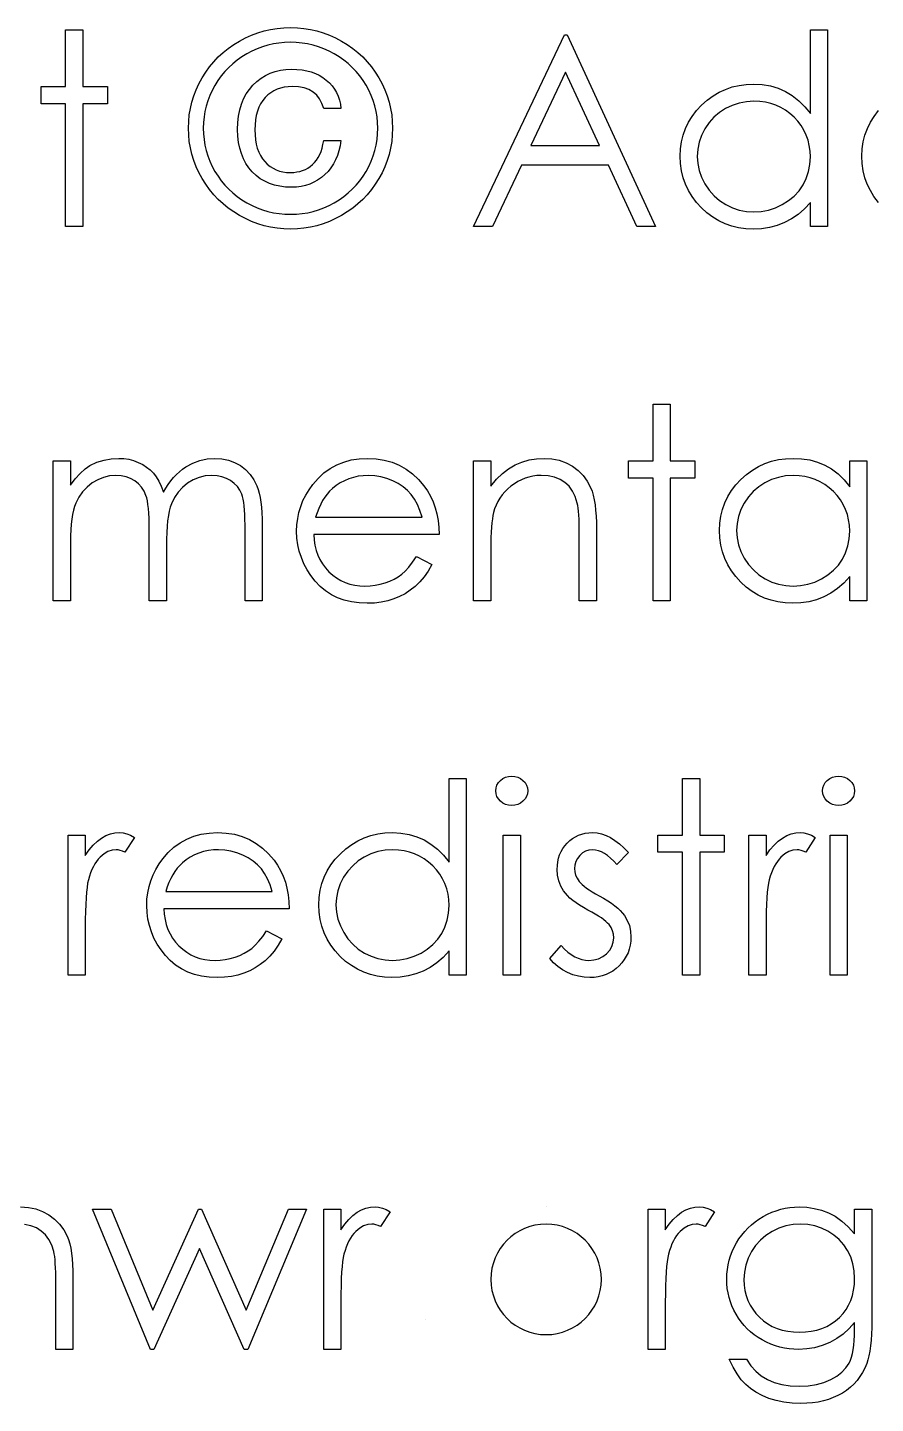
# Model space of a CAD drawing. Header units: millimetres. Extents: x 25 to 318, y 0 to 139.
# Drawn here: x 46.45 to 61.93, y 113.87 to 138.99 of the extents above; entities that cross this region are included whole.
import ezdxf

# ---------------------------------------------------------------- set-up
doc = ezdxf.new("R2010")
doc.units = ezdxf.units.MM

msp = doc.modelspace()

# ---------------------------------------------------------------- linework, layer by layer
at = {"color": 7, "linetype": 'Continuous'}
for p, q in [((55.918, 117.459), (55.918, 117.459)), ((53.718, 115.395), (53.718, 115.395))]:
    msp.add_line(p, q, dxfattribs=at)
at = {"color": 7, "linetype": 'Continuous', "flags": 128}
for points in [[(47.144, 138.946), (47.459, 138.946), (47.459, 138.946), (47.459, 137.914), (47.459, 137.914), (47.907, 137.914), (47.907, 137.914), (47.907, 137.6), (47.907, 137.6), (47.459, 137.6), (47.459, 137.6), (47.459, 135.356), (47.459, 135.356), (47.144, 135.356), (47.144, 135.356), (47.144, 137.6), (47.144, 137.6), (46.696, 137.6), (46.696, 137.6), (46.696, 137.914), (46.696, 137.914), (47.144, 137.914), (47.144, 137.914), (47.144, 138.946)], [(53.112, 137.153), (53.108, 137.03), (53.097, 136.909), (53.077, 136.791), (53.05, 136.674), (53.015, 136.561), (52.972, 136.449), (52.922, 136.339), (52.863, 136.232), (52.798, 136.128), (52.727, 136.031), (52.651, 135.938), (52.569, 135.851), (52.481, 135.77), (52.387, 135.694), (52.287, 135.623), (52.182, 135.559), (52.073, 135.501), (51.962, 135.451), (51.848, 135.408), (51.733, 135.373), (51.616, 135.346), (51.496, 135.327), (51.375, 135.316), (51.252, 135.311), (51.252, 135.311), (51.128, 135.316), (51.007, 135.327), (50.887, 135.346), (50.77, 135.373), (50.654, 135.408), (50.541, 135.451), (50.429, 135.501), (50.32, 135.559), (50.214, 135.623), (50.114, 135.694), (50.02, 135.77), (49.932, 135.851), (49.849, 135.938), (49.773, 136.031), (49.702, 136.129), (49.637, 136.233), (49.579, 136.341), (49.528, 136.45), (49.485, 136.562), (49.45, 136.676), (49.423, 136.792), (49.403, 136.91), (49.392, 137.031), (49.388, 137.153), (49.388, 137.153), (49.392, 137.275), (49.403, 137.395), (49.423, 137.513), (49.45, 137.629), (49.485, 137.743), (49.528, 137.854), (49.579, 137.964), (49.637, 138.072), (49.702, 138.175), (49.773, 138.274), (49.849, 138.366), (49.932, 138.453), (50.02, 138.534), (50.114, 138.609), (50.213, 138.68), (50.318, 138.744), (50.428, 138.802), (50.539, 138.852), (50.652, 138.895), (50.768, 138.929), (50.886, 138.956), (51.006, 138.975), (51.128, 138.987), (51.252, 138.991), (51.252, 138.991), (51.375, 138.987), (51.496, 138.975), (51.616, 138.956), (51.733, 138.929), (51.848, 138.895), (51.962, 138.852), (52.073, 138.802), (52.182, 138.744), (52.287, 138.68), (52.387, 138.609), (52.481, 138.534), (52.569, 138.453), (52.651, 138.366), (52.727, 138.274), (52.798, 138.175), (52.863, 138.072), (52.922, 137.964), (52.972, 137.854), (53.015, 137.743), (53.05, 137.629), (53.077, 137.513), (53.097, 137.395), (53.108, 137.275), (53.112, 137.153)], [(61.055, 138.946), (61.055, 135.356), (61.055, 135.356), (60.741, 135.356), (60.741, 135.356), (60.741, 135.799), (60.741, 135.799), (60.632, 135.681), (60.518, 135.58), (60.396, 135.496), (60.268, 135.428), (60.134, 135.377), (59.995, 135.341), (59.848, 135.318), (59.696, 135.311), (59.696, 135.311), (59.561, 135.318), (59.43, 135.336), (59.305, 135.366), (59.184, 135.408), (59.069, 135.463), (58.958, 135.529), (58.853, 135.608), (58.753, 135.699), (58.661, 135.799), (58.582, 135.903), (58.515, 136.013), (58.46, 136.129), (58.417, 136.249), (58.387, 136.375), (58.369, 136.506), (58.362, 136.642), (58.362, 136.642), (58.369, 136.775), (58.387, 136.904), (58.418, 137.028), (58.461, 137.147), (58.517, 137.26), (58.584, 137.369), (58.664, 137.474), (58.756, 137.572), (58.857, 137.663), (58.964, 137.741), (59.075, 137.808), (59.191, 137.862), (59.312, 137.905), (59.439, 137.935), (59.57, 137.952), (59.706, 137.959), (59.706, 137.959), (59.862, 137.95), (60.011, 137.925), (60.152, 137.882), (60.285, 137.823), (60.41, 137.748), (60.529, 137.655), (60.638, 137.545), (60.741, 137.419), (60.741, 137.419), (60.741, 138.946), (60.741, 138.946), (61.055, 138.946)], [(52.843, 137.151), (52.84, 137.256), (52.83, 137.359), (52.813, 137.46), (52.79, 137.558), (52.76, 137.656), (52.723, 137.751), (52.68, 137.845), (52.63, 137.936), (52.575, 138.025), (52.514, 138.108), (52.448, 138.187), (52.378, 138.262), (52.303, 138.331), (52.223, 138.396), (52.137, 138.455), (52.047, 138.511), (51.954, 138.56), (51.859, 138.603), (51.762, 138.639), (51.663, 138.669), (51.562, 138.692), (51.46, 138.708), (51.355, 138.718), (51.249, 138.722), (51.249, 138.722), (51.143, 138.718), (51.039, 138.708), (50.937, 138.692), (50.837, 138.669), (50.738, 138.639), (50.642, 138.603), (50.546, 138.56), (50.453, 138.511), (50.363, 138.455), (50.278, 138.396), (50.198, 138.33), (50.123, 138.261), (50.052, 138.187), (49.987, 138.107), (49.926, 138.024), (49.87, 137.935), (49.821, 137.843), (49.777, 137.75), (49.741, 137.655), (49.711, 137.557), (49.687, 137.458), (49.671, 137.358), (49.661, 137.256), (49.657, 137.151), (49.657, 137.151), (49.661, 137.047), (49.671, 136.944), (49.687, 136.843), (49.711, 136.744), (49.741, 136.646), (49.777, 136.55), (49.821, 136.456), (49.87, 136.364), (49.927, 136.276), (49.987, 136.192), (50.053, 136.113), (50.123, 136.039), (50.199, 135.97), (50.279, 135.905), (50.364, 135.845), (50.454, 135.79), (50.548, 135.741), (50.643, 135.698), (50.741, 135.663), (50.839, 135.633), (50.94, 135.61), (51.042, 135.594), (51.146, 135.584), (51.252, 135.581), (51.252, 135.581), (51.357, 135.584), (51.461, 135.594), (51.564, 135.61), (51.664, 135.633), (51.762, 135.663), (51.859, 135.698), (51.954, 135.741), (52.047, 135.79), (52.137, 135.845), (52.223, 135.905), (52.303, 135.97), (52.378, 136.039), (52.448, 136.113), (52.514, 136.192), (52.575, 136.276), (52.63, 136.364), (52.68, 136.456), (52.723, 136.55), (52.76, 136.646), (52.79, 136.744), (52.813, 136.843), (52.83, 136.944), (52.84, 137.047), (52.843, 137.151)], [(56.298, 138.856), (57.914, 135.356), (57.914, 135.356), (57.572, 135.356), (57.572, 135.356), (57.055, 136.478), (57.055, 136.478), (55.468, 136.478), (55.468, 136.478), (54.936, 135.356), (54.936, 135.356), (54.593, 135.356), (54.593, 135.356), (56.253, 138.856), (56.253, 138.856), (56.298, 138.856)], [(52.17, 137.51), (51.856, 137.51), (51.856, 137.51), (51.824, 137.605), (51.782, 137.687), (51.728, 137.756), (51.662, 137.813), (51.585, 137.857), (51.497, 137.889), (51.396, 137.908), (51.284, 137.914), (51.284, 137.914), (51.208, 137.91), (51.137, 137.901), (51.069, 137.885), (51.005, 137.863), (50.945, 137.835), (50.888, 137.8), (50.836, 137.759), (50.787, 137.711), (50.743, 137.658), (50.705, 137.598), (50.672, 137.534), (50.647, 137.463), (50.626, 137.386), (50.611, 137.303), (50.602, 137.215), (50.6, 137.121), (50.6, 137.121), (50.602, 137.029), (50.611, 136.942), (50.625, 136.862), (50.644, 136.787), (50.67, 136.716), (50.701, 136.653), (50.738, 136.594), (50.78, 136.542), (50.827, 136.496), (50.877, 136.455), (50.931, 136.421), (50.987, 136.393), (51.048, 136.371), (51.111, 136.356), (51.179, 136.346), (51.25, 136.343), (51.25, 136.343), (51.309, 136.346), (51.366, 136.353), (51.421, 136.364), (51.472, 136.38), (51.522, 136.4), (51.568, 136.425), (51.611, 136.455), (51.653, 136.489), (51.691, 136.528), (51.725, 136.571), (51.756, 136.619), (51.783, 136.672), (51.807, 136.728), (51.827, 136.79), (51.843, 136.856), (51.856, 136.927), (51.856, 136.927), (52.17, 136.927), (52.17, 136.927), (52.155, 136.831), (52.135, 136.742), (52.108, 136.656), (52.074, 136.576), (52.034, 136.5), (51.988, 136.43), (51.935, 136.365), (51.876, 136.305), (51.813, 136.251), (51.745, 136.204), (51.674, 136.165), (51.6, 136.132), (51.522, 136.106), (51.442, 136.089), (51.357, 136.078), (51.269, 136.074), (51.269, 136.074), (51.16, 136.078), (51.057, 136.092), (50.959, 136.113), (50.866, 136.144), (50.78, 136.184), (50.698, 136.231), (50.623, 136.288), (50.553, 136.354), (50.49, 136.428), (50.436, 136.507), (50.39, 136.594), (50.353, 136.688), (50.323, 136.787), (50.302, 136.894), (50.29, 137.008), (50.285, 137.128), (50.285, 137.128), (50.29, 137.254), (50.303, 137.373), (50.325, 137.486), (50.355, 137.591), (50.394, 137.688), (50.442, 137.779), (50.499, 137.862), (50.564, 137.938), (50.636, 138.006), (50.712, 138.065), (50.794, 138.114), (50.881, 138.156), (50.971, 138.187), (51.067, 138.21), (51.167, 138.224), (51.272, 138.228), (51.272, 138.228), (51.368, 138.225), (51.46, 138.216), (51.546, 138.201), (51.628, 138.179), (51.705, 138.152), (51.776, 138.118), (51.843, 138.078), (51.904, 138.032), (51.96, 137.982), (52.01, 137.927), (52.053, 137.868), (52.089, 137.805), (52.119, 137.737), (52.143, 137.666), (52.16, 137.59), (52.17, 137.51)], [(56.272, 138.174), (55.639, 136.837), (55.639, 136.837), (56.889, 136.837), (56.889, 136.837), (56.272, 138.174)], [(59.71, 137.645), (59.573, 137.636), (59.441, 137.612), (59.315, 137.57), (59.193, 137.513), (59.081, 137.441), (58.981, 137.354), (58.892, 137.256), (58.816, 137.143), (58.755, 137.022), (58.712, 136.897), (58.685, 136.77), (58.677, 136.639), (58.677, 136.639), (58.686, 136.508), (58.712, 136.381), (58.756, 136.256), (58.817, 136.134), (58.895, 136.02), (58.983, 135.92), (59.084, 135.833), (59.197, 135.759), (59.318, 135.7), (59.444, 135.659), (59.573, 135.634), (59.707, 135.625), (59.707, 135.625), (59.843, 135.634), (59.976, 135.658), (60.104, 135.7), (60.229, 135.758), (60.344, 135.83), (60.447, 135.914), (60.534, 136.01), (60.607, 136.118), (60.666, 136.235), (60.708, 136.36), (60.732, 136.491), (60.741, 136.629), (60.741, 136.629), (60.736, 136.735), (60.722, 136.837), (60.699, 136.934), (60.666, 137.027), (60.624, 137.115), (60.573, 137.199), (60.513, 137.279), (60.443, 137.354), (60.366, 137.422), (60.286, 137.481), (60.2, 137.531), (60.111, 137.572), (60.017, 137.604), (59.919, 137.626), (59.817, 137.64), (59.71, 137.645)], [(61.982, 135.799), (61.902, 135.903), (61.836, 136.013), (61.78, 136.129), (61.738, 136.249), (61.707, 136.375), (61.689, 136.506), (61.683, 136.642), (61.683, 136.642), (61.689, 136.775), (61.707, 136.904), (61.738, 137.028), (61.782, 137.147), (61.837, 137.26), (61.904, 137.369), (61.984, 137.474)], [(57.869, 132.113), (58.183, 132.113), (58.183, 132.113), (58.183, 131.081), (58.183, 131.081), (58.632, 131.081), (58.632, 131.081), (58.632, 130.766), (58.632, 130.766), (58.183, 130.766), (58.183, 130.766), (58.183, 128.523), (58.183, 128.523), (57.869, 128.523), (57.869, 128.523), (57.869, 130.766), (57.869, 130.766), (57.42, 130.766), (57.42, 130.766), (57.42, 131.081), (57.42, 131.081), (57.869, 131.081), (57.869, 131.081), (57.869, 132.113)], [(46.92, 131.081), (47.234, 131.081), (47.234, 131.081), (47.234, 130.636), (47.234, 130.636), (47.321, 130.751), (47.409, 130.849), (47.499, 130.931), (47.589, 130.996), (47.589, 130.996), (47.716, 131.053), (47.846, 131.093), (47.979, 131.117), (48.116, 131.125), (48.116, 131.125), (48.209, 131.121), (48.298, 131.107), (48.386, 131.084), (48.471, 131.052), (48.552, 131.012), (48.624, 130.966), (48.689, 130.914), (48.746, 130.856), (48.797, 130.789), (48.845, 130.708), (48.89, 130.615), (48.93, 130.508), (48.93, 130.508), (48.972, 130.581), (49.017, 130.65), (49.065, 130.715), (49.115, 130.774), (49.167, 130.83), (49.222, 130.88), (49.279, 130.926), (49.34, 130.968), (49.464, 131.036), (49.595, 131.086), (49.729, 131.116), (49.868, 131.125), (49.868, 131.125), (49.997, 131.117), (50.117, 131.093), (50.23, 131.05), (50.335, 130.992), (50.43, 130.919), (50.512, 130.833), (50.581, 130.734), (50.636, 130.621), (50.659, 130.558), (50.679, 130.487), (50.696, 130.41), (50.71, 130.324), (50.72, 130.232), (50.728, 130.131), (50.733, 130.023), (50.734, 129.908), (50.734, 129.908), (50.734, 128.523), (50.734, 128.523), (50.42, 128.523), (50.42, 128.523), (50.42, 129.91), (50.42, 129.91), (50.419, 130.008), (50.417, 130.098), (50.412, 130.18), (50.405, 130.255), (50.397, 130.321), (50.386, 130.379), (50.375, 130.429), (50.36, 130.471), (50.325, 130.544), (50.28, 130.61), (50.224, 130.668), (50.157, 130.718), (50.082, 130.759), (49.999, 130.788), (49.91, 130.806), (49.814, 130.811), (49.814, 130.811), (49.695, 130.803), (49.582, 130.776), (49.474, 130.733), (49.371, 130.671), (49.277, 130.595), (49.197, 130.508), (49.13, 130.408), (49.077, 130.297), (49.055, 130.234), (49.036, 130.161), (49.021, 130.079), (49.007, 129.986), (48.998, 129.884), (48.99, 129.772), (48.986, 129.65), (48.984, 129.518), (48.984, 129.518), (48.984, 128.523), (48.984, 128.523), (48.67, 128.523), (48.67, 128.523), (48.67, 129.823), (48.67, 129.823), (48.669, 129.934), (48.667, 130.035), (48.662, 130.127), (48.655, 130.21), (48.647, 130.283), (48.637, 130.347), (48.625, 130.403), (48.611, 130.448), (48.577, 130.527), (48.531, 130.597), (48.474, 130.659), (48.407, 130.712), (48.331, 130.755), (48.248, 130.787), (48.158, 130.805), (48.062, 130.811), (48.062, 130.811), (47.948, 130.803), (47.838, 130.777), (47.731, 130.734), (47.629, 130.675), (47.535, 130.6), (47.454, 130.514), (47.386, 130.417), (47.331, 130.307), (47.309, 130.245), (47.289, 130.176), (47.272, 130.099), (47.259, 130.014), (47.248, 129.922), (47.241, 129.822), (47.236, 129.715), (47.234, 129.599), (47.234, 129.599), (47.234, 128.523), (47.234, 128.523), (46.92, 128.523), (46.92, 128.523), (46.92, 131.081)], [(53.551, 129.331), (53.83, 129.184), (53.83, 129.184), (53.762, 129.067), (53.688, 128.962), (53.609, 128.868), (53.525, 128.787), (53.436, 128.716), (53.342, 128.654), (53.242, 128.601), (53.137, 128.557), (53.025, 128.522), (52.907, 128.498), (52.781, 128.483), (52.649, 128.478), (52.649, 128.478), (52.502, 128.484), (52.363, 128.503), (52.232, 128.535), (52.11, 128.579), (51.996, 128.636), (51.89, 128.705), (51.792, 128.787), (51.703, 128.882), (51.623, 128.984), (51.554, 129.09), (51.496, 129.199), (51.448, 129.312), (51.41, 129.428), (51.383, 129.547), (51.368, 129.669), (51.362, 129.795), (51.362, 129.795), (51.367, 129.913), (51.381, 130.028), (51.404, 130.139), (51.436, 130.248), (51.477, 130.353), (51.528, 130.454), (51.588, 130.553), (51.657, 130.649), (51.657, 130.649), (51.754, 130.76), (51.859, 130.858), (51.972, 130.939), (52.094, 131.006), (52.223, 131.058), (52.359, 131.096), (52.504, 131.118), (52.657, 131.125), (52.657, 131.125), (52.814, 131.118), (52.963, 131.094), (53.104, 131.055), (53.236, 131), (53.361, 130.929), (53.478, 130.842), (53.586, 130.74), (53.687, 130.622), (53.687, 130.622), (53.751, 130.53), (53.807, 130.433), (53.854, 130.33), (53.893, 130.222), (53.924, 130.109), (53.946, 129.99), (53.959, 129.865), (53.965, 129.734), (53.965, 129.734), (51.677, 129.734), (51.677, 129.734), (51.683, 129.633), (51.697, 129.537), (51.719, 129.445), (51.75, 129.358), (51.788, 129.276), (51.834, 129.198), (51.889, 129.125), (51.951, 129.056), (52.02, 128.995), (52.092, 128.941), (52.169, 128.895), (52.249, 128.858), (52.333, 128.829), (52.422, 128.809), (52.514, 128.796), (52.61, 128.792), (52.61, 128.792), (52.704, 128.796), (52.795, 128.807), (52.887, 128.826), (52.976, 128.852), (53.063, 128.884), (53.142, 128.922), (53.214, 128.964), (53.28, 129.011), (53.344, 129.068), (53.41, 129.141), (53.48, 129.228), (53.551, 129.331)], [(54.593, 131.081), (54.907, 131.081), (54.907, 131.081), (54.907, 130.619), (54.907, 130.619), (55.01, 130.743), (55.118, 130.849), (55.232, 130.935), (55.351, 131.005), (55.475, 131.057), (55.605, 131.095), (55.74, 131.118), (55.88, 131.125), (55.88, 131.125), (56.022, 131.116), (56.155, 131.09), (56.28, 131.044), (56.396, 130.981), (56.502, 130.903), (56.593, 130.811), (56.668, 130.708), (56.729, 130.591), (56.755, 130.526), (56.776, 130.452), (56.795, 130.37), (56.81, 130.279), (56.821, 130.179), (56.83, 130.071), (56.835, 129.954), (56.837, 129.829), (56.837, 129.829), (56.837, 128.523), (56.837, 128.523), (56.523, 128.523), (56.523, 128.523), (56.523, 129.726), (56.523, 129.726), (56.522, 129.83), (56.521, 129.926), (56.518, 130.012), (56.514, 130.09), (56.508, 130.158), (56.502, 130.217), (56.494, 130.267), (56.485, 130.308), (56.485, 130.308), (56.45, 130.426), (56.4, 130.528), (56.337, 130.614), (56.26, 130.685), (56.171, 130.741), (56.068, 130.78), (55.953, 130.804), (55.826, 130.811), (55.826, 130.811), (55.75, 130.809), (55.676, 130.799), (55.604, 130.784), (55.535, 130.763), (55.467, 130.735), (55.401, 130.702), (55.337, 130.662), (55.275, 130.616), (55.217, 130.566), (55.165, 130.513), (55.117, 130.457), (55.074, 130.398), (55.037, 130.337), (55.005, 130.272), (54.977, 130.204), (54.956, 130.134), (54.956, 130.134), (54.944, 130.082), (54.935, 130.02), (54.926, 129.95), (54.919, 129.868), (54.914, 129.778), (54.91, 129.678), (54.908, 129.568), (54.907, 129.448), (54.907, 129.448), (54.907, 128.523), (54.907, 128.523), (54.593, 128.523), (54.593, 128.523), (54.593, 131.081)], [(61.773, 131.081), (61.773, 128.523), (61.773, 128.523), (61.459, 128.523), (61.459, 128.523), (61.459, 128.965), (61.459, 128.965), (61.35, 128.848), (61.236, 128.747), (61.114, 128.662), (60.986, 128.595), (60.852, 128.544), (60.713, 128.507), (60.566, 128.485), (60.414, 128.478), (60.414, 128.478), (60.279, 128.484), (60.148, 128.503), (60.023, 128.533), (59.902, 128.575), (59.787, 128.629), (59.676, 128.696), (59.571, 128.775), (59.471, 128.866), (59.379, 128.965), (59.3, 129.07), (59.233, 129.18), (59.178, 129.296), (59.135, 129.416), (59.105, 129.542), (59.087, 129.673), (59.08, 129.809), (59.08, 129.809), (59.087, 129.942), (59.105, 130.071), (59.136, 130.194), (59.179, 130.314), (59.235, 130.427), (59.302, 130.536), (59.382, 130.64), (59.474, 130.739), (59.575, 130.83), (59.682, 130.908), (59.793, 130.975), (59.909, 131.029), (60.03, 131.071), (60.157, 131.102), (60.288, 131.119), (60.424, 131.125), (60.424, 131.125), (60.58, 131.118), (60.729, 131.095), (60.87, 131.055), (61.003, 131.001), (61.128, 130.931), (61.247, 130.841), (61.356, 130.734), (61.459, 130.607), (61.459, 130.607), (61.459, 131.081), (61.459, 131.081), (61.773, 131.081)], [(53.651, 130.049), (53.614, 130.173), (53.568, 130.283), (53.516, 130.381), (53.455, 130.465), (53.387, 130.539), (53.307, 130.606), (53.217, 130.665), (53.117, 130.716), (53.01, 130.758), (52.9, 130.788), (52.788, 130.806), (52.673, 130.811), (52.673, 130.811), (52.579, 130.808), (52.488, 130.797), (52.4, 130.778), (52.317, 130.752), (52.235, 130.717), (52.158, 130.677), (52.085, 130.628), (52.014, 130.572), (52.014, 130.572), (51.965, 130.525), (51.919, 130.473), (51.876, 130.417), (51.837, 130.354), (51.801, 130.286), (51.767, 130.212), (51.737, 130.133), (51.709, 130.049), (51.709, 130.049), (53.651, 130.049)], [(60.428, 130.811), (60.29, 130.803), (60.159, 130.778), (60.032, 130.737), (59.911, 130.68), (59.799, 130.607), (59.699, 130.521), (59.61, 130.422), (59.534, 130.309), (59.473, 130.189), (59.43, 130.064), (59.403, 129.936), (59.394, 129.805), (59.394, 129.805), (59.404, 129.675), (59.43, 129.547), (59.474, 129.422), (59.535, 129.3), (59.612, 129.187), (59.701, 129.087), (59.802, 129), (59.915, 128.926), (60.036, 128.867), (60.161, 128.826), (60.291, 128.801), (60.425, 128.792), (60.425, 128.792), (60.561, 128.801), (60.694, 128.825), (60.822, 128.866), (60.947, 128.925), (61.062, 128.997), (61.165, 129.081), (61.252, 129.177), (61.325, 129.284), (61.384, 129.401), (61.426, 129.526), (61.45, 129.657), (61.459, 129.796), (61.459, 129.796), (61.454, 129.902), (61.44, 130.004), (61.416, 130.101), (61.384, 130.194), (61.342, 130.282), (61.291, 130.366), (61.231, 130.445), (61.161, 130.52), (61.084, 130.588), (61.004, 130.648), (60.918, 130.698), (60.829, 130.738), (60.735, 130.771), (60.637, 130.793), (60.534, 130.807), (60.428, 130.811)], [(54.459, 125.279), (54.459, 121.69), (54.459, 121.69), (54.144, 121.69), (54.144, 121.69), (54.144, 122.132), (54.144, 122.132), (54.036, 122.014), (53.921, 121.913), (53.799, 121.829), (53.672, 121.762), (53.538, 121.711), (53.398, 121.674), (53.252, 121.652), (53.1, 121.645), (53.1, 121.645), (52.964, 121.651), (52.834, 121.669), (52.709, 121.699), (52.588, 121.741), (52.473, 121.796), (52.362, 121.863), (52.257, 121.941), (52.157, 122.032), (52.065, 122.132), (51.986, 122.236), (51.919, 122.347), (51.864, 122.462), (51.821, 122.583), (51.791, 122.708), (51.773, 122.839), (51.766, 122.975), (51.766, 122.975), (51.773, 123.109), (51.791, 123.238), (51.822, 123.361), (51.865, 123.48), (51.92, 123.594), (51.988, 123.702), (52.068, 123.807), (52.16, 123.906), (52.261, 123.996), (52.368, 124.075), (52.479, 124.141), (52.595, 124.195), (52.716, 124.238), (52.842, 124.268), (52.974, 124.286), (53.11, 124.292), (53.11, 124.292), (53.266, 124.284), (53.415, 124.258), (53.556, 124.216), (53.689, 124.157), (53.814, 124.081), (53.933, 123.989), (54.042, 123.878), (54.144, 123.752), (54.144, 123.752), (54.144, 125.279), (54.144, 125.279), (54.459, 125.279)], [(55.287, 125.324), (55.345, 125.319), (55.399, 125.305), (55.449, 125.279), (55.494, 125.245), (55.532, 125.204), (55.559, 125.157), (55.575, 125.108), (55.58, 125.054), (55.58, 125.054), (55.575, 125.001), (55.559, 124.952), (55.532, 124.906), (55.494, 124.865), (55.449, 124.831), (55.399, 124.805), (55.345, 124.791), (55.287, 124.786), (55.287, 124.786), (55.23, 124.791), (55.177, 124.805), (55.127, 124.831), (55.083, 124.865), (55.045, 124.906), (55.019, 124.952), (55.003, 125.001), (54.997, 125.054), (54.997, 125.054), (55.003, 125.108), (55.019, 125.157), (55.045, 125.204), (55.083, 125.245), (55.127, 125.279), (55.177, 125.305), (55.23, 125.319), (55.287, 125.324)], [(58.407, 125.279), (58.721, 125.279), (58.721, 125.279), (58.721, 124.247), (58.721, 124.247), (59.17, 124.247), (59.17, 124.247), (59.17, 123.933), (59.17, 123.933), (58.721, 123.933), (58.721, 123.933), (58.721, 121.69), (58.721, 121.69), (58.407, 121.69), (58.407, 121.69), (58.407, 123.933), (58.407, 123.933), (57.959, 123.933), (57.959, 123.933), (57.959, 124.247), (57.959, 124.247), (58.407, 124.247), (58.407, 124.247), (58.407, 125.279)], [(61.255, 125.324), (61.313, 125.319), (61.367, 125.305), (61.417, 125.279), (61.462, 125.245), (61.5, 125.204), (61.527, 125.157), (61.543, 125.108), (61.548, 125.054), (61.548, 125.054), (61.543, 125.001), (61.527, 124.952), (61.5, 124.906), (61.462, 124.865), (61.417, 124.831), (61.367, 124.805), (61.313, 124.791), (61.255, 124.786), (61.255, 124.786), (61.198, 124.791), (61.145, 124.805), (61.095, 124.831), (61.05, 124.865), (61.013, 124.906), (60.987, 124.952), (60.971, 125.001), (60.965, 125.054), (60.965, 125.054), (60.971, 125.108), (60.987, 125.157), (61.013, 125.204), (61.05, 125.245), (61.095, 125.279), (61.145, 125.305), (61.198, 125.319), (61.255, 125.324)], [(47.189, 124.247), (47.503, 124.247), (47.503, 124.247), (47.503, 123.871), (47.503, 123.871), (47.575, 123.975), (47.649, 124.063), (47.724, 124.135), (47.801, 124.193), (47.88, 124.236), (47.961, 124.268), (48.043, 124.286), (48.127, 124.292), (48.127, 124.292), (48.193, 124.287), (48.26, 124.27), (48.329, 124.243), (48.401, 124.204), (48.401, 124.204), (48.228, 123.932), (48.228, 123.932), (48.183, 123.952), (48.141, 123.967), (48.102, 123.975), (48.068, 123.978), (48.068, 123.978), (47.993, 123.97), (47.918, 123.944), (47.846, 123.902), (47.775, 123.843), (47.74, 123.808), (47.708, 123.767), (47.679, 123.722), (47.651, 123.672), (47.625, 123.618), (47.601, 123.559), (47.579, 123.495), (47.56, 123.427), (47.56, 123.427), (47.546, 123.366), (47.535, 123.291), (47.525, 123.202), (47.517, 123.099), (47.511, 122.982), (47.507, 122.852), (47.504, 122.708), (47.503, 122.549), (47.503, 122.549), (47.503, 121.69), (47.503, 121.69), (47.189, 121.69), (47.189, 121.69), (47.189, 124.247)], [(50.814, 122.497), (51.093, 122.351), (51.093, 122.351), (51.024, 122.234), (50.951, 122.128), (50.872, 122.035), (50.788, 121.953), (50.699, 121.882), (50.605, 121.821), (50.505, 121.767), (50.4, 121.723), (50.288, 121.689), (50.17, 121.664), (50.044, 121.65), (49.912, 121.645), (49.912, 121.645), (49.765, 121.651), (49.626, 121.67), (49.495, 121.701), (49.373, 121.746), (49.259, 121.802), (49.153, 121.872), (49.055, 121.954), (48.966, 122.049), (48.886, 122.151), (48.817, 122.257), (48.758, 122.366), (48.711, 122.479), (48.673, 122.595), (48.646, 122.713), (48.631, 122.836), (48.625, 122.961), (48.625, 122.961), (48.63, 123.079), (48.643, 123.194), (48.667, 123.306), (48.699, 123.414), (48.74, 123.519), (48.791, 123.621), (48.851, 123.72), (48.92, 123.815), (48.92, 123.815), (49.017, 123.927), (49.122, 124.024), (49.235, 124.106), (49.356, 124.173), (49.485, 124.225), (49.622, 124.263), (49.767, 124.284), (49.919, 124.292), (49.919, 124.292), (50.077, 124.284), (50.226, 124.261), (50.367, 124.221), (50.499, 124.167), (50.624, 124.096), (50.741, 124.009), (50.849, 123.907), (50.949, 123.789), (50.949, 123.789), (51.014, 123.697), (51.069, 123.6), (51.117, 123.497), (51.156, 123.389), (51.186, 123.276), (51.209, 123.156), (51.222, 123.032), (51.228, 122.901), (51.228, 122.901), (48.939, 122.901), (48.939, 122.901), (48.946, 122.8), (48.96, 122.703), (48.982, 122.612), (49.013, 122.525), (49.051, 122.443), (49.097, 122.365), (49.152, 122.292), (49.214, 122.223), (49.283, 122.161), (49.355, 122.107), (49.432, 122.062), (49.512, 122.025), (49.596, 121.996), (49.685, 121.976), (49.776, 121.963), (49.873, 121.959), (49.873, 121.959), (49.966, 121.962), (50.058, 121.974), (50.149, 121.992), (50.239, 122.018), (50.325, 122.051), (50.405, 122.089), (50.477, 122.131), (50.543, 122.178), (50.607, 122.234), (50.673, 122.307), (50.743, 122.394), (50.814, 122.497)], [(55.132, 124.247), (55.446, 124.247), (55.446, 124.247), (55.446, 121.69), (55.446, 121.69), (55.132, 121.69), (55.132, 121.69), (55.132, 124.247)], [(57.42, 123.928), (57.207, 123.709), (57.207, 123.709), (57.151, 123.772), (57.095, 123.827), (57.039, 123.873), (56.984, 123.911), (56.929, 123.94), (56.874, 123.961), (56.819, 123.974), (56.765, 123.978), (56.765, 123.978), (56.699, 123.972), (56.638, 123.952), (56.582, 123.92), (56.53, 123.874), (56.488, 123.82), (56.457, 123.763), (56.439, 123.7), (56.433, 123.634), (56.433, 123.634), (56.439, 123.573), (56.455, 123.515), (56.482, 123.458), (56.52, 123.402), (56.52, 123.402), (56.544, 123.373), (56.575, 123.344), (56.612, 123.312), (56.654, 123.28), (56.704, 123.246), (56.758, 123.212), (56.819, 123.175), (56.885, 123.138), (56.885, 123.138), (56.966, 123.092), (57.041, 123.046), (57.109, 123.001), (57.17, 122.956), (57.224, 122.911), (57.271, 122.867), (57.312, 122.823), (57.346, 122.779), (57.346, 122.779), (57.398, 122.689), (57.436, 122.593), (57.457, 122.491), (57.465, 122.384), (57.465, 122.384), (57.461, 122.308), (57.452, 122.235), (57.435, 122.165), (57.412, 122.098), (57.381, 122.034), (57.344, 121.973), (57.301, 121.915), (57.25, 121.859), (57.195, 121.809), (57.137, 121.765), (57.075, 121.729), (57.01, 121.699), (56.941, 121.675), (56.869, 121.658), (56.794, 121.648), (56.715, 121.645), (56.715, 121.645), (56.61, 121.65), (56.507, 121.668), (56.406, 121.697), (56.307, 121.737), (56.213, 121.787), (56.129, 121.847), (56.052, 121.915), (55.984, 121.991), (55.984, 121.991), (56.192, 122.228), (56.192, 122.228), (56.253, 122.165), (56.314, 122.11), (56.376, 122.064), (56.439, 122.026), (56.502, 121.997), (56.568, 121.976), (56.633, 121.963), (56.699, 121.959), (56.699, 121.959), (56.79, 121.967), (56.873, 121.99), (56.95, 122.028), (57.019, 122.081), (57.077, 122.145), (57.118, 122.215), (57.142, 122.29), (57.151, 122.37), (57.151, 122.37), (57.145, 122.437), (57.129, 122.5), (57.102, 122.559), (57.065, 122.614), (57.065, 122.614), (57.04, 122.641), (57.009, 122.67), (56.97, 122.701), (56.925, 122.733), (56.873, 122.766), (56.814, 122.802), (56.749, 122.839), (56.677, 122.878), (56.677, 122.878), (56.599, 122.922), (56.528, 122.966), (56.463, 123.01), (56.404, 123.054), (56.352, 123.097), (56.307, 123.141), (56.268, 123.184), (56.236, 123.227), (56.236, 123.227), (56.185, 123.316), (56.148, 123.412), (56.126, 123.513), (56.119, 123.621), (56.119, 123.621), (56.122, 123.692), (56.13, 123.759), (56.145, 123.824), (56.164, 123.885), (56.19, 123.944), (56.222, 123.999), (56.259, 124.052), (56.302, 124.101), (56.349, 124.146), (56.4, 124.184), (56.453, 124.217), (56.509, 124.244), (56.569, 124.265), (56.631, 124.28), (56.697, 124.289), (56.765, 124.292), (56.765, 124.292), (56.847, 124.287), (56.928, 124.27), (57.01, 124.241), (57.092, 124.201), (57.173, 124.15), (57.255, 124.087), (57.338, 124.014), (57.42, 123.928)], [(59.619, 124.247), (59.933, 124.247), (59.933, 124.247), (59.933, 123.871), (59.933, 123.871), (60.004, 123.975), (60.078, 124.063), (60.153, 124.135), (60.23, 124.193), (60.309, 124.236), (60.391, 124.268), (60.473, 124.286), (60.557, 124.292), (60.557, 124.292), (60.622, 124.287), (60.689, 124.27), (60.759, 124.243), (60.83, 124.204), (60.83, 124.204), (60.658, 123.932), (60.658, 123.932), (60.612, 123.952), (60.57, 123.967), (60.532, 123.975), (60.497, 123.978), (60.497, 123.978), (60.422, 123.97), (60.348, 123.944), (60.276, 123.902), (60.204, 123.843), (60.17, 123.808), (60.138, 123.767), (60.108, 123.722), (60.08, 123.672), (60.054, 123.618), (60.03, 123.559), (60.009, 123.495), (59.989, 123.427), (59.989, 123.427), (59.976, 123.366), (59.964, 123.291), (59.955, 123.202), (59.947, 123.099), (59.941, 122.982), (59.936, 122.852), (59.934, 122.708), (59.933, 122.549), (59.933, 122.549), (59.933, 121.69), (59.933, 121.69), (59.619, 121.69), (59.619, 121.69), (59.619, 124.247)], [(61.1, 124.247), (61.414, 124.247), (61.414, 124.247), (61.414, 121.69), (61.414, 121.69), (61.1, 121.69), (61.1, 121.69), (61.1, 124.247)], [(50.914, 123.215), (50.877, 123.339), (50.831, 123.45), (50.778, 123.548), (50.718, 123.632), (50.649, 123.706), (50.569, 123.773), (50.48, 123.831), (50.379, 123.883), (50.273, 123.925), (50.163, 123.954), (50.051, 123.972), (49.936, 123.978), (49.936, 123.978), (49.842, 123.975), (49.751, 123.963), (49.663, 123.944), (49.579, 123.918), (49.498, 123.884), (49.421, 123.843), (49.347, 123.794), (49.277, 123.738), (49.277, 123.738), (49.227, 123.692), (49.182, 123.64), (49.139, 123.583), (49.1, 123.521), (49.063, 123.452), (49.03, 123.379), (49, 123.3), (48.972, 123.215), (48.972, 123.215), (50.914, 123.215)], [(53.114, 123.978), (52.976, 123.97), (52.845, 123.945), (52.718, 123.904), (52.597, 123.846), (52.485, 123.774), (52.385, 123.688), (52.296, 123.589), (52.22, 123.476), (52.159, 123.355), (52.115, 123.231), (52.089, 123.103), (52.08, 122.972), (52.08, 122.972), (52.089, 122.842), (52.115, 122.714), (52.16, 122.589), (52.221, 122.467), (52.298, 122.354), (52.387, 122.253), (52.488, 122.166), (52.601, 122.093), (52.722, 122.034), (52.847, 121.992), (52.977, 121.967), (53.111, 121.959), (53.111, 121.959), (53.247, 121.967), (53.38, 121.992), (53.508, 122.033), (53.633, 122.091), (53.748, 122.164), (53.851, 122.248), (53.938, 122.344), (54.011, 122.451), (54.069, 122.568), (54.111, 122.693), (54.136, 122.824), (54.144, 122.963), (54.144, 122.963), (54.14, 123.069), (54.126, 123.17), (54.102, 123.268), (54.07, 123.36), (54.028, 123.449), (53.977, 123.533), (53.917, 123.612), (53.846, 123.687), (53.77, 123.755), (53.689, 123.815), (53.604, 123.864), (53.515, 123.905), (53.421, 123.937), (53.323, 123.96), (53.22, 123.974), (53.114, 123.978)], [(46.323, 117.459), (46.464, 117.45), (46.598, 117.423), (46.722, 117.377), (46.839, 117.314), (46.944, 117.236), (47.035, 117.145), (47.111, 117.042), (47.172, 116.926), (47.197, 116.861), (47.219, 116.786), (47.237, 116.704), (47.252, 116.613), (47.264, 116.513), (47.272, 116.405), (47.278, 116.288), (47.279, 116.162), (47.279, 116.162), (47.279, 114.856), (47.279, 114.856), (46.965, 114.856), (46.965, 114.856), (46.965, 116.059), (46.965, 116.059), (46.964, 116.164), (46.963, 116.259), (46.96, 116.345), (46.956, 116.423), (46.951, 116.491), (46.945, 116.55), (46.937, 116.601), (46.929, 116.641), (46.929, 116.641), (46.891, 116.759), (46.84, 116.861), (46.777, 116.948), (46.701, 117.018), (46.612, 117.074), (46.51, 117.113), (46.395, 117.137)], [(47.638, 117.414), (47.975, 117.414), (47.975, 117.414), (48.737, 115.574), (48.737, 115.574), (49.572, 117.414), (49.572, 117.414), (49.626, 117.414), (49.626, 117.414), (50.443, 115.574), (50.443, 115.574), (51.212, 117.414), (51.212, 117.414), (51.542, 117.414), (51.542, 117.414), (50.473, 114.856), (50.473, 114.856), (50.407, 114.856), (50.407, 114.856), (49.59, 116.696), (49.59, 116.696), (48.756, 114.856), (48.756, 114.856), (48.697, 114.856), (48.697, 114.856), (47.638, 117.414)], [(51.856, 117.414), (52.17, 117.414), (52.17, 117.414), (52.17, 117.037), (52.17, 117.037), (52.242, 117.141), (52.315, 117.23), (52.39, 117.302), (52.467, 117.359), (52.547, 117.403), (52.628, 117.434), (52.71, 117.452), (52.794, 117.459), (52.794, 117.459), (52.859, 117.453), (52.927, 117.437), (52.996, 117.41), (53.068, 117.371), (53.068, 117.371), (52.895, 117.099), (52.895, 117.099), (52.849, 117.119), (52.807, 117.133), (52.769, 117.142), (52.734, 117.145), (52.734, 117.145), (52.659, 117.136), (52.585, 117.111), (52.513, 117.069), (52.441, 117.01), (52.407, 116.974), (52.375, 116.934), (52.345, 116.889), (52.317, 116.839), (52.291, 116.784), (52.268, 116.725), (52.246, 116.662), (52.226, 116.594), (52.226, 116.594), (52.213, 116.533), (52.202, 116.458), (52.192, 116.369), (52.184, 116.265), (52.178, 116.149), (52.174, 116.019), (52.171, 115.874), (52.17, 115.716), (52.17, 115.716), (52.17, 114.856), (52.17, 114.856), (51.856, 114.856), (51.856, 114.856), (51.856, 117.414)], [(57.779, 117.414), (58.093, 117.414), (58.093, 117.414), (58.093, 117.037), (58.093, 117.037), (58.165, 117.141), (58.238, 117.23), (58.313, 117.302), (58.39, 117.359), (58.47, 117.403), (58.551, 117.434), (58.633, 117.452), (58.717, 117.459), (58.717, 117.459), (58.782, 117.453), (58.85, 117.437), (58.919, 117.41), (58.991, 117.371), (58.991, 117.371), (58.818, 117.099), (58.818, 117.099), (58.773, 117.119), (58.73, 117.133), (58.692, 117.142), (58.658, 117.145), (58.658, 117.145), (58.583, 117.136), (58.508, 117.111), (58.436, 117.069), (58.365, 117.01), (58.33, 116.974), (58.298, 116.934), (58.268, 116.889), (58.24, 116.839), (58.214, 116.784), (58.191, 116.725), (58.169, 116.662), (58.149, 116.594), (58.149, 116.594), (58.136, 116.533), (58.125, 116.458), (58.115, 116.369), (58.107, 116.265), (58.101, 116.149), (58.097, 116.019), (58.094, 115.874), (58.093, 115.716), (58.093, 115.716), (58.093, 114.856), (58.093, 114.856), (57.779, 114.856), (57.779, 114.856), (57.779, 117.414)], [(61.548, 117.414), (61.862, 117.414), (61.862, 117.414), (61.862, 115.384), (61.862, 115.384), (61.861, 115.254), (61.857, 115.134), (61.849, 115.022), (61.839, 114.92), (61.826, 114.826), (61.81, 114.742), (61.791, 114.666), (61.769, 114.6), (61.769, 114.6), (61.734, 114.514), (61.693, 114.434), (61.647, 114.359), (61.595, 114.289), (61.536, 114.224), (61.472, 114.164), (61.402, 114.108), (61.325, 114.058), (61.245, 114.014), (61.16, 113.976), (61.071, 113.943), (60.978, 113.917), (60.881, 113.896), (60.78, 113.881), (60.675, 113.872), (60.566, 113.869), (60.566, 113.869), (60.408, 113.875), (60.258, 113.893), (60.115, 113.922), (59.981, 113.963), (59.858, 114.014), (59.746, 114.073), (59.648, 114.14), (59.56, 114.215), (59.48, 114.303), (59.404, 114.409), (59.33, 114.534), (59.26, 114.677), (59.26, 114.677), (59.574, 114.677), (59.574, 114.677), (59.653, 114.559), (59.744, 114.458), (59.845, 114.372), (59.956, 114.304), (60.08, 114.251), (60.218, 114.213), (60.37, 114.191), (60.536, 114.183), (60.536, 114.183), (60.7, 114.191), (60.851, 114.213), (60.988, 114.251), (61.112, 114.304), (61.222, 114.368), (61.314, 114.44), (61.389, 114.52), (61.448, 114.608), (61.472, 114.658), (61.492, 114.715), (61.509, 114.779), (61.523, 114.851), (61.534, 114.931), (61.542, 115.017), (61.547, 115.112), (61.548, 115.214), (61.548, 115.214), (61.548, 115.346), (61.548, 115.346), (61.45, 115.235), (61.342, 115.137), (61.224, 115.053), (61.095, 114.982), (60.959, 114.927), (60.818, 114.888), (60.675, 114.864), (60.526, 114.856), (60.526, 114.856), (60.438, 114.859), (60.352, 114.867), (60.267, 114.881), (60.184, 114.9), (60.102, 114.924), (60.021, 114.954), (59.941, 114.989), (59.863, 115.03), (59.788, 115.076), (59.718, 115.125), (59.651, 115.177), (59.589, 115.234), (59.531, 115.294), (59.478, 115.358), (59.429, 115.426), (59.384, 115.498), (59.345, 115.572), (59.31, 115.649), (59.281, 115.726), (59.257, 115.806), (59.239, 115.888), (59.225, 115.971), (59.218, 116.057), (59.215, 116.143), (59.215, 116.143), (59.218, 116.23), (59.226, 116.317), (59.24, 116.401), (59.259, 116.484), (59.284, 116.565), (59.314, 116.645), (59.35, 116.723), (59.391, 116.8), (59.437, 116.874), (59.488, 116.944), (59.542, 117.01), (59.601, 117.072), (59.664, 117.131), (59.732, 117.185), (59.803, 117.235), (59.879, 117.281), (59.957, 117.323), (60.037, 117.359), (60.117, 117.389), (60.199, 117.415), (60.281, 117.434), (60.366, 117.448), (60.45, 117.456), (60.536, 117.459), (60.536, 117.459), (60.677, 117.452), (60.813, 117.431), (60.944, 117.398), (61.07, 117.35), (61.193, 117.286), (61.314, 117.2), (61.432, 117.094), (61.548, 116.967), (61.548, 116.967), (61.548, 117.414)], [(60.561, 117.145), (60.424, 117.136), (60.291, 117.111), (60.164, 117.07), (60.042, 117.011), (59.928, 116.938), (59.828, 116.852), (59.74, 116.753), (59.665, 116.641), (59.605, 116.521), (59.563, 116.396), (59.537, 116.265), (59.529, 116.131), (59.529, 116.131), (59.533, 116.029), (59.547, 115.932), (59.569, 115.839), (59.6, 115.751), (59.639, 115.667), (59.688, 115.588), (59.745, 115.512), (59.811, 115.442), (59.884, 115.379), (59.962, 115.323), (60.046, 115.277), (60.135, 115.238), (60.229, 115.209), (60.328, 115.187), (60.433, 115.175), (60.542, 115.17), (60.542, 115.17), (60.653, 115.175), (60.758, 115.187), (60.858, 115.208), (60.952, 115.238), (61.04, 115.276), (61.123, 115.322), (61.201, 115.377), (61.272, 115.44), (61.337, 115.51), (61.393, 115.586), (61.44, 115.667), (61.48, 115.752), (61.51, 115.843), (61.531, 115.94), (61.544, 116.042), (61.548, 116.149), (61.548, 116.149), (61.541, 116.289), (61.517, 116.42), (61.477, 116.544), (61.421, 116.66), (61.351, 116.766), (61.268, 116.861), (61.172, 116.943), (61.062, 117.014), (60.943, 117.071), (60.821, 117.112), (60.693, 117.136), (60.561, 117.145)]]:
    msp.add_lwpolyline(points, dxfattribs=at)
at = {"color": 7, "linetype": 'Continuous'}
msp.add_arc((55.917, 116.135), 1.009, 90.0003, 89.9997, dxfattribs=at)

doc.saveas('drawing.dxf')
